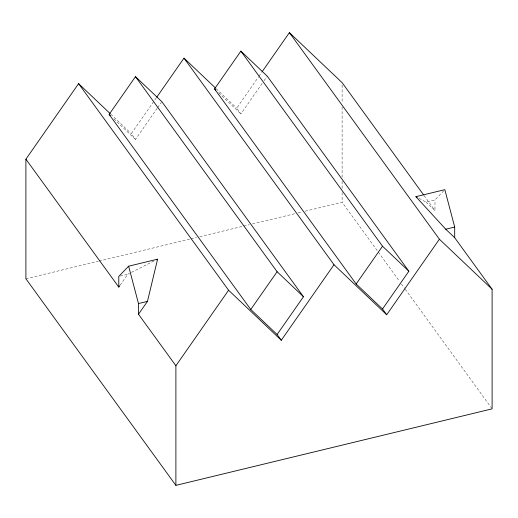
<?xml version="1.0" encoding="UTF-8"?>
<svg xmlns="http://www.w3.org/2000/svg" width="518" height="518" viewBox="0 0 518 518"><rect width="100%" height="100%" fill="white"/><g stroke="black" fill="none" stroke-linecap="round" stroke-linejoin="round"><path stroke-width="0.39" stroke-dasharray="2.59 1.94" d="M157.213 108.288L135.483 139.426L131.3 133.67L156.268 97.889M157.673 107.621L161.37 102.324M262.153 83.443L240.883 113.921L236.707 108.158L258.43 77.02M258.896 76.353L261.668 72.378M120.124 285.178L127.745 274.255L129.61 273.31M263.999 80.789L266.776 76.813M419.056 198.362L426.023 202.072L434.984 199.903L444.839 189.666M131.475 272.371L153.852 261.072M25.9 278.781L98.265 261.266M99.055 261.078L190.294 238.992M191.084 238.804L196.587 237.471M199.734 236.713L249.287 224.721M252.434 223.957L294.91 213.675M298.057 212.917L301.988 211.966M305.134 211.202L342.107 202.253L399.54 281.365M120.273 276.062L127.745 274.255M426.023 202.072L434.984 210.58L434.984 199.903M216.207 88.707L236.707 108.158M218.635 92.8L240.883 113.921M110.807 114.213L131.3 133.67M113.818 118.862L135.483 139.426M424.087 195.571L434.984 210.58M401.437 283.981L404.759 288.552M405.238 289.206L491.627 408.197M342.107 85.075L342.107 102.855M342.107 106.896L342.107 177.201M342.107 181.242L342.107 188.52M342.107 192.56L342.107 202.253"/><path stroke-width="0.78" d="M454.694 237.723L454.694 227.039L444.839 189.666L415.896 196.672L445.726 229.209L454.694 237.723L492.1 289.245L492.1 408.851L175.893 485.372L175.893 365.766L138.487 314.245L147.455 301.398L157.582 259.188L128.632 266.194L118.784 276.424L118.784 287.101L25.9 159.175L78.6 83.644L110.224 113.656M277.117 334.498L250.764 309.486L109.136 114.413L135.483 76.651L161.836 101.657L303.464 296.736L277.117 334.498L281.293 340.261L334 264.73L184 58.133L156.727 97.229M382.517 308.993L356.164 283.981L214.536 88.908L240.883 51.14L267.236 76.152L408.864 271.225L382.517 308.993L386.7 314.75L439.4 239.219L289.407 32.628L262.127 71.717M118.784 287.101L119.677 285.819M175.893 365.766L228.593 290.235L78.6 83.644M250.764 309.486L277.117 271.723L135.483 76.651M356.164 283.981L382.517 246.212L240.883 51.14M156.339 259.816L157.582 259.188M138.487 314.245L138.487 303.567L147.455 301.398M445.726 229.209L454.694 227.039M415.896 196.672L417.158 197.352M289.407 32.628L342.107 82.653L423.614 194.917M439.4 239.219L492.1 289.245M382.517 246.212L408.864 271.225M184 58.133L215.624 88.151M214.536 88.908L215.708 90.015M334 264.73L386.7 314.75M277.117 271.723L303.464 296.736M109.136 114.413L110.302 115.527M228.593 290.235L281.293 340.261M175.893 485.372L25.9 278.781L25.9 159.175M128.632 266.194L138.487 303.567"/></g></svg>
